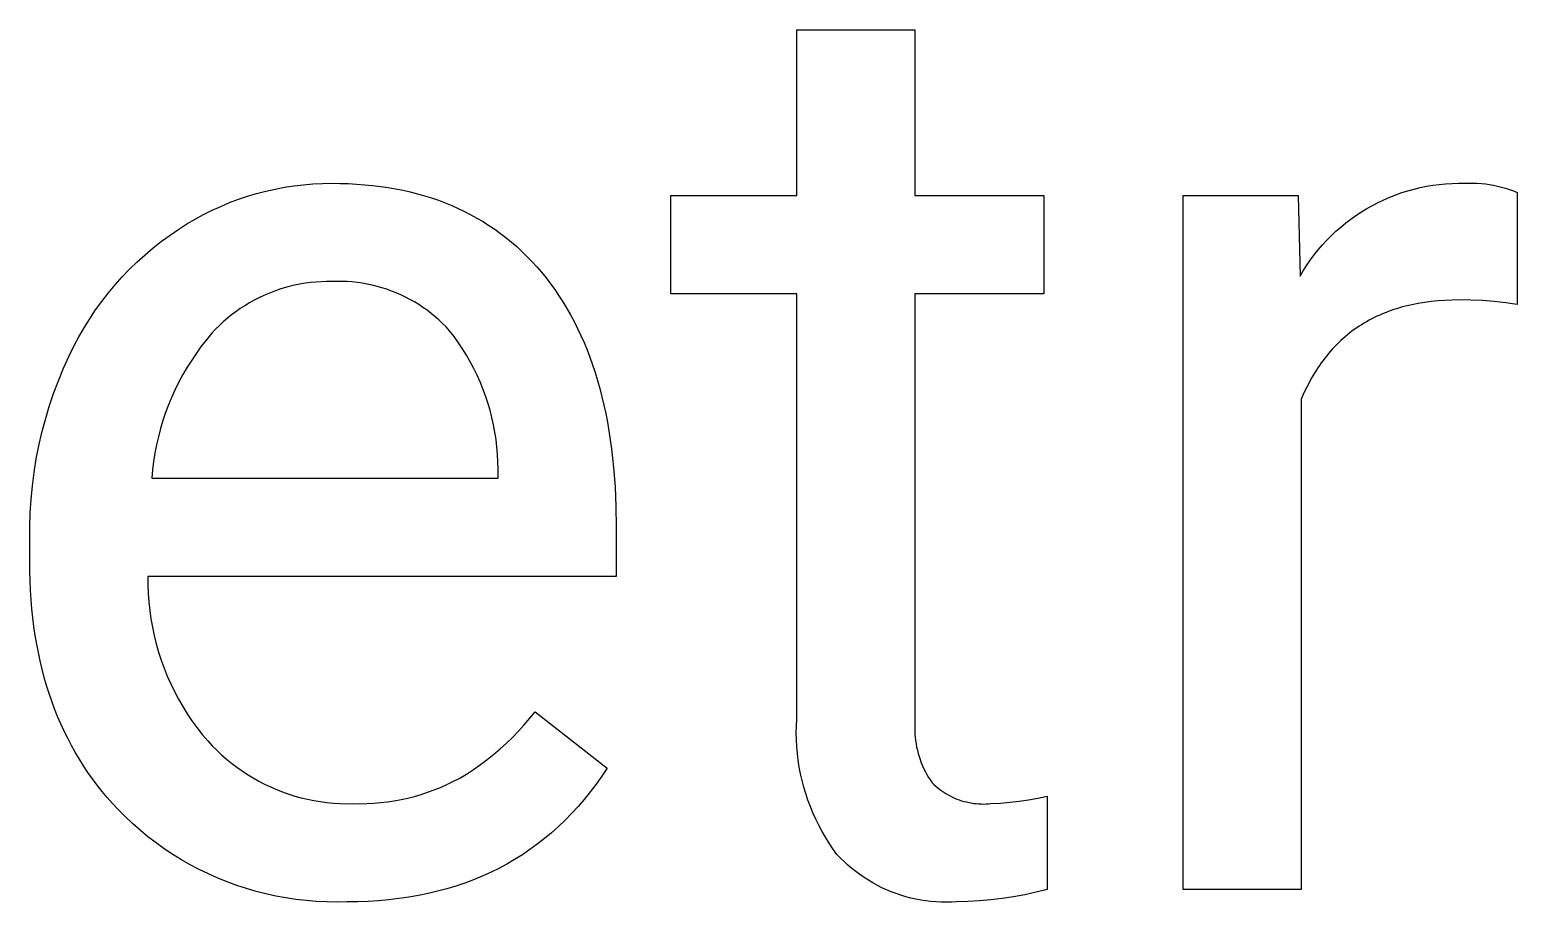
# Model space of a CAD drawing. Header units: millimetres. Extents: x 0 to 5466, y 0 to 3819.
# Drawn here: x 5228.9 to 5291.3, y 483.3 to 520 of the extents above; entities that cross this region are included whole.
import ezdxf

# ---------------------------------------------------------------- set-up
doc = ezdxf.new("R2010")
doc.units = ezdxf.units.MM
doc.header["$MEASUREMENT"] = 0
doc.layers.add('Domyślny', color=7, linetype='Continuous', true_color=0x000000)

msp = doc.modelspace()

# ---------------------------------------------------------------- linework, layer by layer
at = {"layer": 'Domyślny'}
for p, q in [((5261.081, 512.997), (5261.081, 519.956)), ((5261.081, 519.956), (5266.042, 519.956)), ((5266.042, 519.956), (5266.042, 512.997)), ((5238.035, 512.967), (5238.418, 513.082)), ((5238.418, 513.082), (5238.804, 513.183)), ((5238.804, 513.183), (5239.194, 513.271)), ((5239.194, 513.271), (5239.587, 513.346)), ((5239.587, 513.346), (5239.982, 513.406)), ((5239.982, 513.406), (5240.379, 513.453)), ((5240.379, 513.453), (5240.778, 513.487)), ((5240.778, 513.487), (5241.177, 513.506)), ((5241.177, 513.506), (5241.577, 513.512)), ((5241.577, 513.512), (5241.928, 513.508)), ((5241.928, 513.508), (5242.274, 513.498)), ((5242.274, 513.498), (5242.615, 513.479)), ((5242.615, 513.479), (5242.952, 513.454)), ((5242.952, 513.454), (5243.283, 513.421)), ((5243.283, 513.421), (5243.61, 513.381)), ((5243.61, 513.381), (5243.931, 513.333)), ((5243.931, 513.333), (5244.248, 513.279)), ((5244.248, 513.279), (5244.56, 513.217)), ((5244.56, 513.217), (5244.867, 513.147)), ((5244.867, 513.147), (5245.169, 513.071)), ((5245.169, 513.071), (5245.465, 512.987)), ((5286.214, 513.029), (5286.468, 513.119)), ((5286.468, 513.119), (5286.724, 513.2)), ((5286.724, 513.2), (5286.984, 513.271)), ((5286.984, 513.271), (5287.245, 513.334)), ((5287.245, 513.334), (5287.509, 513.387)), ((5287.509, 513.387), (5287.774, 513.431)), ((5287.774, 513.431), (5288.041, 513.466)), ((5288.041, 513.466), (5288.308, 513.492)), ((5288.308, 513.492), (5288.577, 513.508)), ((5288.577, 513.508), (5288.846, 513.515)), ((5288.846, 513.515), (5289.115, 513.512)), ((5289.115, 513.512), (5289.288, 513.518)), ((5289.288, 513.518), (5289.461, 513.519)), ((5289.461, 513.519), (5289.634, 513.513)), ((5289.634, 513.513), (5289.807, 513.501)), ((5289.807, 513.501), (5289.979, 513.483)), ((5289.979, 513.483), (5290.15, 513.46)), ((5290.15, 513.46), (5290.321, 513.43)), ((5290.321, 513.43), (5290.491, 513.394)), ((5290.491, 513.394), (5290.659, 513.353)), ((5290.659, 513.353), (5290.825, 513.306)), ((5290.825, 513.306), (5290.99, 513.253)), ((5290.99, 513.253), (5291.153, 513.194)), ((5291.153, 513.194), (5291.314, 513.13)), ((5291.314, 513.13), (5291.314, 508.426)), ((5236.549, 512.379), (5236.913, 512.545)), ((5236.913, 512.545), (5237.282, 512.699)), ((5237.282, 512.699), (5237.656, 512.839)), ((5237.656, 512.839), (5238.035, 512.967)), ((5245.465, 512.987), (5245.758, 512.896)), ((5245.758, 512.896), (5246.045, 512.797)), ((5246.045, 512.797), (5246.327, 512.691)), ((5246.327, 512.691), (5246.604, 512.578)), ((5246.604, 512.578), (5246.876, 512.458)), ((5246.876, 512.458), (5247.144, 512.33)), ((5255.801, 508.873), (5255.801, 512.997)), ((5255.801, 512.997), (5261.081, 512.997)), ((5266.042, 512.997), (5271.455, 512.997)), ((5271.455, 512.997), (5271.455, 508.873)), ((5277.295, 483.871), (5277.295, 512.997)), ((5277.295, 512.997), (5282.119, 512.997)), ((5282.119, 512.997), (5282.2, 509.614)), ((5284.772, 512.313), (5285.001, 512.453)), ((5285.001, 512.453), (5285.235, 512.585)), ((5285.235, 512.585), (5285.474, 512.709)), ((5285.474, 512.709), (5285.717, 512.824)), ((5285.717, 512.824), (5285.964, 512.931)), ((5285.964, 512.931), (5286.214, 513.029)), ((5235.496, 511.806), (5235.841, 512.009)), ((5235.841, 512.009), (5236.192, 512.2)), ((5236.192, 512.2), (5236.549, 512.379)), ((5247.144, 512.33), (5247.406, 512.195)), ((5247.406, 512.195), (5247.664, 512.053)), ((5247.664, 512.053), (5247.917, 511.903)), ((5247.917, 511.903), (5248.164, 511.747)), ((5283.906, 511.675), (5284.114, 511.846)), ((5284.114, 511.846), (5284.328, 512.009)), ((5284.328, 512.009), (5284.547, 512.165)), ((5284.547, 512.165), (5284.772, 512.313)), ((5234.431, 511.077), (5234.79, 511.34)), ((5234.79, 511.34), (5235.159, 511.591)), ((5235.159, 511.591), (5235.496, 511.806)), ((5248.164, 511.747), (5248.407, 511.582)), ((5248.407, 511.582), (5248.645, 511.411)), ((5248.645, 511.411), (5248.878, 511.232)), ((5248.878, 511.232), (5249.106, 511.046)), ((5283.32, 511.121), (5283.509, 511.312)), ((5283.509, 511.312), (5283.705, 511.497)), ((5283.705, 511.497), (5283.906, 511.675)), ((5233.74, 510.514), (5234.08, 510.801)), ((5234.08, 510.801), (5234.431, 511.077)), ((5249.106, 511.046), (5249.329, 510.853)), ((5249.329, 510.853), (5249.547, 510.652)), ((5249.547, 510.652), (5249.76, 510.444)), ((5282.795, 510.509), (5282.963, 510.719)), ((5282.963, 510.719), (5283.138, 510.923)), ((5283.138, 510.923), (5283.32, 511.121)), ((5233.089, 509.904), (5233.409, 510.215)), ((5233.409, 510.215), (5233.74, 510.514)), ((5249.76, 510.444), (5249.968, 510.229)), ((5249.968, 510.229), (5250.172, 510.007)), ((5250.172, 510.007), (5250.37, 509.777)), ((5282.337, 509.845), (5282.482, 510.072)), ((5282.482, 510.072), (5282.635, 510.293)), ((5282.635, 510.293), (5282.795, 510.509)), ((5232.483, 509.251), (5232.78, 509.583)), ((5232.78, 509.583), (5233.089, 509.904)), ((5240.449, 509.314), (5240.226, 509.276)), ((5240.674, 509.344), (5240.449, 509.314)), ((5240.899, 509.367), (5240.674, 509.344)), ((5241.124, 509.382), (5240.899, 509.367)), ((5241.35, 509.389), (5241.124, 509.382)), ((5241.577, 509.388), (5241.35, 509.389)), ((5241.789, 509.394), (5241.577, 509.388)), ((5242.002, 509.393), (5241.789, 509.394)), ((5242.214, 509.385), (5242.002, 509.393)), ((5242.426, 509.37), (5242.214, 509.385)), ((5242.637, 509.347), (5242.426, 509.37)), ((5242.848, 509.317), (5242.637, 509.347)), ((5243.057, 509.28), (5242.848, 509.317)), ((5250.37, 509.777), (5250.563, 509.54)), ((5250.563, 509.54), (5250.75, 509.297)), ((5282.2, 509.614), (5282.337, 509.845)), ((5231.923, 508.558), (5232.197, 508.909)), ((5232.197, 508.909), (5232.483, 509.251)), ((5238.515, 508.707), (5238.314, 508.603)), ((5238.719, 508.803), (5238.515, 508.707)), ((5238.927, 508.892), (5238.719, 508.803)), ((5239.138, 508.975), (5238.927, 508.892)), ((5239.351, 509.05), (5239.138, 508.975)), ((5239.567, 509.118), (5239.351, 509.05)), ((5239.785, 509.178), (5239.567, 509.118)), ((5240.005, 509.231), (5239.785, 509.178)), ((5240.226, 509.276), (5240.005, 509.231)), ((5243.265, 509.236), (5243.057, 509.28)), ((5243.471, 509.185), (5243.265, 509.236)), ((5243.676, 509.127), (5243.471, 509.185)), ((5243.878, 509.062), (5243.676, 509.127)), ((5244.078, 508.99), (5243.878, 509.062)), ((5244.276, 508.912), (5244.078, 508.99)), ((5244.471, 508.826), (5244.276, 508.912)), ((5244.662, 508.734), (5244.471, 508.826)), ((5244.851, 508.636), (5244.662, 508.734)), ((5250.75, 509.297), (5250.93, 509.048)), ((5250.93, 509.048), (5251.105, 508.793)), ((5251.105, 508.793), (5251.273, 508.531)), ((5261.081, 508.873), (5255.801, 508.873)), ((5261.081, 491.02), (5261.081, 508.873)), ((5271.455, 508.873), (5266.042, 508.873)), ((5266.042, 508.873), (5266.042, 490.951)), ((5231.412, 507.827), (5231.661, 508.197)), ((5231.661, 508.197), (5231.923, 508.558)), ((5237.548, 508.123), (5237.367, 507.987)), ((5237.733, 508.253), (5237.548, 508.123)), ((5237.923, 508.376), (5237.733, 508.253)), ((5238.116, 508.493), (5237.923, 508.376)), ((5238.314, 508.603), (5238.116, 508.493)), ((5245.036, 508.531), (5244.851, 508.636)), ((5245.217, 508.421), (5245.036, 508.531)), ((5245.395, 508.304), (5245.217, 508.421)), ((5245.568, 508.181), (5245.395, 508.304)), ((5245.737, 508.052), (5245.568, 508.181)), ((5251.273, 508.531), (5251.436, 508.263)), ((5251.436, 508.263), (5251.592, 507.989)), ((5285.772, 508.078), (5285.656, 508.03)), ((5285.89, 508.124), (5285.772, 508.078)), ((5286.01, 508.167), (5285.89, 508.124)), ((5286.131, 508.209), (5286.01, 508.167)), ((5286.253, 508.249), (5286.131, 508.209)), ((5286.378, 508.286), (5286.253, 508.249)), ((5286.503, 508.322), (5286.378, 508.286)), ((5286.63, 508.355), (5286.503, 508.322)), ((5286.759, 508.387), (5286.63, 508.355)), ((5286.889, 508.416), (5286.759, 508.387)), ((5287.154, 508.469), (5286.889, 508.416)), ((5287.426, 508.513), (5287.154, 508.469)), ((5287.703, 508.55), (5287.426, 508.513)), ((5287.986, 508.578), (5287.703, 508.55)), ((5288.276, 508.599), (5287.986, 508.578)), ((5288.571, 508.611), (5288.276, 508.599)), ((5288.873, 508.615), (5288.571, 508.611)), ((5289.363, 508.61), (5288.873, 508.615)), ((5289.853, 508.588), (5289.363, 508.61)), ((5290.341, 508.55), (5289.853, 508.588)), ((5290.829, 508.496), (5290.341, 508.55)), ((5291.314, 508.426), (5290.829, 508.496)), ((5230.953, 507.063), (5231.176, 507.449)), ((5231.176, 507.449), (5231.412, 507.827)), ((5236.854, 507.543), (5236.693, 507.384)), ((5237.02, 507.697), (5236.854, 507.543)), ((5237.191, 507.845), (5237.02, 507.697)), ((5237.367, 507.987), (5237.191, 507.845)), ((5245.902, 507.917), (5245.737, 508.052)), ((5246.062, 507.778), (5245.902, 507.917)), ((5246.217, 507.632), (5246.062, 507.778)), ((5246.367, 507.482), (5246.217, 507.632)), ((5246.512, 507.326), (5246.367, 507.482)), ((5251.592, 507.989), (5251.742, 507.708)), ((5251.742, 507.708), (5251.886, 507.421)), ((5284.576, 507.442), (5284.476, 507.372)), ((5284.677, 507.51), (5284.576, 507.442)), ((5284.779, 507.576), (5284.677, 507.51)), ((5284.884, 507.64), (5284.779, 507.576)), ((5284.989, 507.702), (5284.884, 507.64)), ((5285.097, 507.762), (5284.989, 507.702)), ((5285.205, 507.819), (5285.097, 507.762)), ((5285.316, 507.875), (5285.205, 507.819)), ((5285.428, 507.929), (5285.316, 507.875)), ((5285.541, 507.981), (5285.428, 507.929)), ((5285.656, 508.03), (5285.541, 507.981)), ((5230.743, 506.67), (5230.953, 507.063)), ((5236.313, 506.949), (5236.096, 506.671)), ((5236.538, 507.219), (5236.313, 506.949)), ((5236.693, 507.384), (5236.538, 507.219)), ((5246.704, 507.077), (5246.512, 507.326)), ((5246.887, 506.822), (5246.704, 507.077)), ((5247.061, 506.561), (5246.887, 506.822)), ((5251.886, 507.421), (5252.023, 507.128)), ((5252.023, 507.128), (5252.155, 506.828)), ((5252.155, 506.828), (5252.281, 506.523)), ((5283.821, 506.825), (5283.734, 506.739)), ((5283.91, 506.909), (5283.821, 506.825)), ((5284.001, 506.991), (5283.91, 506.909)), ((5284.093, 507.072), (5284.001, 506.991)), ((5284.186, 507.15), (5284.093, 507.072)), ((5284.281, 507.226), (5284.186, 507.15)), ((5284.378, 507.3), (5284.281, 507.226)), ((5284.476, 507.372), (5284.378, 507.3)), ((5230.315, 505.75), (5230.548, 506.269)), ((5230.548, 506.269), (5230.743, 506.67)), ((5235.889, 506.386), (5235.692, 506.094)), ((5236.096, 506.671), (5235.889, 506.386)), ((5247.227, 506.295), (5247.061, 506.561)), ((5247.383, 506.022), (5247.227, 506.295)), ((5252.281, 506.523), (5252.4, 506.21)), ((5252.4, 506.21), (5252.513, 505.892)), ((5283.32, 506.277), (5283.242, 506.179)), ((5283.4, 506.373), (5283.32, 506.277)), ((5283.481, 506.468), (5283.4, 506.373)), ((5283.564, 506.56), (5283.481, 506.468)), ((5283.648, 506.65), (5283.564, 506.56)), ((5283.734, 506.739), (5283.648, 506.65)), ((5230.099, 505.223), (5230.315, 505.75)), ((5235.505, 505.796), (5235.327, 505.491)), ((5235.692, 506.094), (5235.505, 505.796)), ((5247.53, 505.745), (5247.383, 506.022)), ((5247.668, 505.463), (5247.53, 505.745)), ((5252.513, 505.892), (5252.621, 505.567)), ((5282.874, 505.656), (5282.805, 505.545)), ((5282.944, 505.765), (5282.874, 505.656)), ((5283.016, 505.871), (5282.944, 505.765)), ((5283.09, 505.976), (5283.016, 505.871)), ((5283.165, 506.078), (5283.09, 505.976)), ((5283.242, 506.179), (5283.165, 506.078)), ((5229.9, 504.69), (5230.099, 505.223)), ((5235.16, 505.181), (5235.004, 504.865)), ((5235.327, 505.491), (5235.16, 505.181)), ((5247.796, 505.177), (5247.668, 505.463)), ((5247.915, 504.886), (5247.796, 505.177)), ((5252.621, 505.567), (5252.722, 505.237)), ((5252.722, 505.237), (5252.816, 504.899)), ((5282.482, 504.962), (5282.364, 504.714)), ((5282.607, 505.201), (5282.482, 504.962)), ((5282.671, 505.318), (5282.607, 505.201)), ((5282.737, 505.433), (5282.671, 505.318)), ((5282.805, 505.545), (5282.737, 505.433)), ((5229.719, 504.15), (5229.9, 504.69)), ((5234.858, 504.545), (5234.723, 504.219)), ((5235.004, 504.865), (5234.858, 504.545)), ((5248.024, 504.591), (5247.915, 504.886)), ((5248.122, 504.293), (5248.024, 504.591)), ((5252.816, 504.899), (5252.905, 504.556)), ((5252.905, 504.556), (5252.988, 504.206)), ((5282.364, 504.714), (5282.252, 504.459)), ((5282.252, 504.459), (5282.252, 483.871)), ((5229.555, 503.605), (5229.719, 504.15)), ((5234.599, 503.889), (5234.486, 503.556)), ((5234.723, 504.219), (5234.599, 503.889)), ((5248.211, 503.992), (5248.122, 504.293)), ((5248.29, 503.688), (5248.211, 503.992)), ((5252.988, 504.206), (5253.064, 503.85)), ((5253.064, 503.85), (5253.135, 503.488)), ((5229.409, 503.055), (5229.555, 503.605)), ((5234.385, 503.218), (5234.295, 502.878)), ((5234.486, 503.556), (5234.385, 503.218)), ((5248.358, 503.382), (5248.29, 503.688)), ((5248.416, 503.073), (5248.358, 503.382)), ((5248.463, 502.763), (5248.416, 503.073)), ((5253.135, 503.488), (5253.199, 503.119)), ((5253.199, 503.119), (5253.257, 502.744)), ((5229.171, 501.942), (5229.281, 502.5)), ((5229.281, 502.5), (5229.409, 503.055)), ((5234.216, 502.534), (5234.149, 502.189)), ((5234.295, 502.878), (5234.216, 502.534)), ((5248.5, 502.451), (5248.463, 502.763)), ((5248.526, 502.138), (5248.5, 502.451)), ((5253.257, 502.744), (5253.309, 502.363)), ((5229.08, 501.38), (5229.171, 501.942)), ((5234.093, 501.841), (5234.049, 501.491)), ((5234.149, 502.189), (5234.093, 501.841)), ((5248.542, 501.825), (5248.526, 502.138)), ((5248.548, 501.511), (5248.542, 501.825)), ((5253.309, 502.363), (5253.395, 501.581)), ((5229.007, 500.815), (5229.08, 501.38)), ((5234.049, 501.491), (5234.017, 501.14)), ((5248.548, 501.14), (5248.548, 501.511)), ((5253.395, 501.581), (5253.456, 500.775)), ((5228.952, 500.249), (5229.007, 500.815)), ((5234.017, 501.14), (5248.548, 501.14)), ((5253.456, 500.775), (5253.493, 499.943)), ((5228.916, 499.681), (5228.952, 500.249)), ((5228.898, 499.112), (5228.916, 499.681)), ((5253.493, 499.943), (5253.505, 499.086)), ((5228.899, 498.543), (5228.898, 499.112)), ((5253.505, 499.086), (5253.505, 497.016)), ((5228.899, 497.628), (5228.899, 498.543)), ((5228.902, 497.224), (5228.899, 497.628)), ((5228.913, 496.826), (5228.902, 497.224)), ((5253.505, 497.016), (5233.856, 497.016)), ((5233.856, 497.016), (5233.856, 496.659)), ((5228.931, 496.432), (5228.913, 496.826)), ((5228.956, 496.043), (5228.931, 496.432)), ((5233.856, 496.659), (5233.868, 496.301)), ((5233.868, 496.301), (5233.893, 495.944)), ((5228.989, 495.66), (5228.956, 496.043)), ((5229.029, 495.282), (5228.989, 495.66)), ((5233.893, 495.944), (5233.931, 495.588)), ((5233.931, 495.588), (5233.98, 495.234)), ((5229.076, 494.908), (5229.029, 495.282)), ((5233.98, 495.234), (5234.042, 494.882)), ((5229.13, 494.54), (5229.076, 494.908)), ((5229.191, 494.177), (5229.13, 494.54)), ((5234.042, 494.882), (5234.116, 494.532)), ((5234.116, 494.532), (5234.203, 494.184)), ((5229.26, 493.819), (5229.191, 494.177)), ((5229.336, 493.466), (5229.26, 493.819)), ((5234.203, 494.184), (5234.301, 493.841)), ((5234.301, 493.841), (5234.412, 493.5)), ((5229.419, 493.119), (5229.336, 493.466)), ((5229.509, 492.776), (5229.419, 493.119)), ((5234.412, 493.5), (5234.534, 493.164)), ((5234.534, 493.164), (5234.668, 492.832)), ((5229.607, 492.439), (5229.509, 492.776)), ((5234.668, 492.832), (5234.813, 492.505)), ((5234.813, 492.505), (5234.97, 492.184)), ((5229.711, 492.106), (5229.607, 492.439)), ((5229.823, 491.779), (5229.711, 492.106)), ((5234.97, 492.184), (5235.137, 491.868)), ((5235.137, 491.868), (5235.316, 491.558)), ((5229.943, 491.457), (5229.823, 491.779)), ((5230.069, 491.14), (5229.943, 491.457)), ((5235.316, 491.558), (5235.505, 491.254)), ((5235.505, 491.254), (5235.705, 490.957)), ((5249.88, 491.06), (5250.102, 491.338)), ((5250.102, 491.338), (5253.131, 488.974)), ((5230.203, 490.828), (5230.069, 491.14)), ((5230.344, 490.522), (5230.203, 490.828)), ((5235.705, 490.957), (5235.915, 490.668)), ((5235.915, 490.668), (5236.135, 490.386)), ((5249.41, 490.526), (5249.649, 490.789)), ((5249.649, 490.789), (5249.88, 491.06)), ((5261.063, 490.445), (5261.067, 490.732)), ((5261.067, 490.732), (5261.081, 491.02)), ((5266.035, 490.814), (5266.031, 490.676)), ((5266.031, 490.676), (5266.033, 490.538)), ((5266.042, 490.951), (5266.035, 490.814)), ((5230.492, 490.22), (5230.344, 490.522)), ((5230.647, 489.924), (5230.492, 490.22)), ((5236.135, 490.386), (5236.365, 490.111)), ((5236.365, 490.111), (5236.551, 489.91)), ((5248.643, 489.783), (5248.906, 490.023)), ((5248.906, 490.023), (5249.162, 490.27)), ((5249.162, 490.27), (5249.41, 490.526)), ((5261.069, 490.157), (5261.063, 490.445)), ((5261.084, 489.87), (5261.069, 490.157)), ((5266.033, 490.538), (5266.04, 490.4)), ((5266.04, 490.4), (5266.051, 490.263)), ((5266.051, 490.263), (5266.067, 490.126)), ((5266.067, 490.126), (5266.087, 489.99)), ((5266.087, 489.99), (5266.112, 489.854)), ((5230.81, 489.632), (5230.647, 489.924)), ((5230.979, 489.346), (5230.81, 489.632)), ((5231.156, 489.065), (5230.979, 489.346)), ((5236.551, 489.91), (5236.744, 489.716)), ((5236.744, 489.716), (5236.944, 489.528)), ((5236.944, 489.528), (5237.15, 489.347)), ((5237.15, 489.347), (5237.362, 489.173)), ((5248.093, 489.331), (5248.371, 489.553)), ((5248.371, 489.553), (5248.643, 489.783)), ((5261.109, 489.583), (5261.084, 489.87)), ((5261.144, 489.298), (5261.109, 489.583)), ((5266.112, 489.854), (5266.142, 489.72)), ((5266.142, 489.72), (5266.177, 489.586)), ((5266.177, 489.586), (5266.216, 489.454)), ((5266.216, 489.454), (5266.26, 489.324)), ((5231.341, 488.789), (5231.156, 489.065)), ((5231.532, 488.518), (5231.341, 488.789)), ((5237.362, 489.173), (5237.581, 489.007)), ((5237.581, 489.007), (5237.804, 488.849)), ((5237.804, 488.849), (5238.033, 488.698)), ((5246.913, 488.537), (5247.217, 488.721)), ((5247.217, 488.721), (5247.516, 488.915)), ((5247.516, 488.915), (5247.808, 489.119)), ((5247.808, 489.119), (5248.093, 489.331)), ((5253.131, 488.974), (5252.899, 488.628)), ((5261.188, 489.014), (5261.144, 489.298)), ((5261.242, 488.731), (5261.188, 489.014)), ((5261.306, 488.451), (5261.242, 488.731)), ((5266.26, 489.324), (5266.308, 489.194)), ((5266.308, 489.194), (5266.361, 489.067)), ((5266.361, 489.067), (5266.418, 488.942)), ((5266.418, 488.942), (5266.479, 488.818)), ((5266.479, 488.818), (5266.544, 488.697)), ((5231.731, 488.252), (5231.532, 488.518)), ((5231.937, 487.991), (5231.731, 488.252)), ((5238.033, 488.698), (5238.268, 488.556)), ((5238.268, 488.556), (5238.507, 488.422)), ((5238.507, 488.422), (5238.75, 488.296)), ((5238.75, 488.296), (5238.998, 488.178)), ((5238.998, 488.178), (5239.25, 488.07)), ((5245.863, 488.053), (5246.131, 488.161)), ((5246.131, 488.161), (5246.396, 488.278)), ((5246.396, 488.278), (5246.656, 488.403)), ((5246.656, 488.403), (5246.913, 488.537)), ((5252.661, 488.293), (5252.415, 487.97)), ((5252.899, 488.628), (5252.661, 488.293)), ((5261.378, 488.172), (5261.306, 488.451)), ((5261.461, 487.897), (5261.378, 488.172)), ((5266.544, 488.697), (5266.614, 488.578)), ((5266.614, 488.578), (5266.688, 488.461)), ((5266.688, 488.461), (5266.765, 488.348)), ((5266.765, 488.348), (5266.84, 488.276)), ((5266.84, 488.276), (5266.918, 488.206)), ((5266.918, 488.206), (5266.998, 488.14)), ((5266.998, 488.14), (5267.08, 488.076)), ((5232.15, 487.736), (5231.937, 487.991)), ((5232.37, 487.485), (5232.15, 487.736)), ((5232.598, 487.24), (5232.37, 487.485)), ((5239.25, 488.07), (5239.505, 487.97)), ((5239.505, 487.97), (5239.764, 487.879)), ((5239.764, 487.879), (5240.026, 487.797)), ((5240.026, 487.797), (5240.29, 487.724)), ((5240.29, 487.724), (5240.557, 487.661)), ((5240.557, 487.661), (5240.825, 487.607)), ((5240.825, 487.607), (5241.096, 487.562)), ((5241.096, 487.562), (5241.368, 487.526)), ((5241.368, 487.526), (5241.641, 487.5)), ((5241.641, 487.5), (5241.914, 487.484)), ((5241.914, 487.484), (5242.188, 487.477)), ((5242.188, 487.477), (5242.463, 487.48)), ((5242.463, 487.48), (5242.752, 487.475)), ((5242.752, 487.475), (5243.041, 487.481)), ((5243.041, 487.481), (5243.33, 487.495)), ((5243.33, 487.495), (5243.618, 487.52)), ((5243.618, 487.52), (5243.905, 487.554)), ((5243.905, 487.554), (5244.191, 487.597)), ((5244.191, 487.597), (5244.476, 487.65)), ((5244.476, 487.65), (5244.758, 487.712)), ((5244.758, 487.712), (5245.038, 487.784)), ((5245.038, 487.784), (5245.316, 487.864)), ((5245.316, 487.864), (5245.591, 487.954)), ((5245.591, 487.954), (5245.863, 488.053)), ((5252.163, 487.657), (5251.903, 487.355)), ((5252.415, 487.97), (5252.163, 487.657)), ((5261.552, 487.624), (5261.461, 487.897)), ((5261.653, 487.355), (5261.552, 487.624)), ((5267.08, 488.076), (5267.164, 488.015)), ((5267.164, 488.015), (5267.25, 487.957)), ((5267.25, 487.957), (5267.338, 487.902)), ((5267.338, 487.902), (5267.428, 487.849)), ((5267.428, 487.849), (5267.519, 487.8)), ((5267.519, 487.8), (5267.613, 487.755)), ((5267.613, 487.755), (5267.707, 487.712)), ((5267.707, 487.712), (5267.804, 487.672)), ((5267.804, 487.672), (5267.901, 487.636)), ((5267.901, 487.636), (5268, 487.603)), ((5268, 487.603), (5268.099, 487.574)), ((5268.099, 487.574), (5268.2, 487.548)), ((5268.2, 487.548), (5268.301, 487.525)), ((5268.301, 487.525), (5268.404, 487.506)), ((5268.404, 487.506), (5268.506, 487.491)), ((5268.506, 487.491), (5268.609, 487.478)), ((5268.609, 487.478), (5268.713, 487.47)), ((5268.713, 487.47), (5268.817, 487.465)), ((5269.025, 487.465), (5269.128, 487.471)), ((5269.128, 487.471), (5269.232, 487.48)), ((5269.232, 487.48), (5269.628, 487.5)), ((5269.628, 487.5), (5270.024, 487.534)), ((5270.024, 487.534), (5270.418, 487.581)), ((5270.418, 487.581), (5270.81, 487.64)), ((5270.81, 487.64), (5271.2, 487.713)), ((5271.2, 487.713), (5271.588, 487.798)), ((5271.588, 487.798), (5271.588, 483.879)), ((5232.898, 486.937), (5232.598, 487.24)), ((5233.209, 486.645), (5232.898, 486.937)), ((5251.636, 487.065), (5251.362, 486.785)), ((5251.903, 487.355), (5251.636, 487.065)), ((5261.762, 487.089), (5261.653, 487.355)), ((5261.881, 486.827), (5261.762, 487.089)), ((5268.817, 487.465), (5268.921, 487.463)), ((5268.921, 487.463), (5269.025, 487.465)), ((5233.529, 486.363), (5233.209, 486.645)), ((5233.859, 486.092), (5233.529, 486.363)), ((5250.792, 486.258), (5250.497, 486.011)), ((5251.081, 486.516), (5250.792, 486.258)), ((5251.362, 486.785), (5251.081, 486.516)), ((5262.008, 486.569), (5261.881, 486.827)), ((5262.144, 486.315), (5262.008, 486.569)), ((5262.288, 486.066), (5262.144, 486.315)), ((5234.198, 485.832), (5233.859, 486.092)), ((5234.545, 485.584), (5234.198, 485.832)), ((5250.194, 485.775), (5249.885, 485.55)), ((5250.497, 486.011), (5250.194, 485.775)), ((5262.441, 485.823), (5262.288, 486.066)), ((5262.601, 485.584), (5262.441, 485.823)), ((5234.9, 485.348), (5234.545, 485.584)), ((5235.263, 485.124), (5234.9, 485.348)), ((5235.634, 484.912), (5235.263, 485.124)), ((5249.244, 485.133), (5248.913, 484.941)), ((5249.568, 485.336), (5249.244, 485.133)), ((5249.885, 485.55), (5249.568, 485.336)), ((5262.77, 485.351), (5262.601, 485.584)), ((5262.918, 485.196), (5262.77, 485.351)), ((5263.071, 485.045), (5262.918, 485.196)), ((5263.229, 484.9), (5263.071, 485.045)), ((5236.011, 484.713), (5235.634, 484.912)), ((5236.395, 484.526), (5236.011, 484.713)), ((5236.785, 484.353), (5236.395, 484.526)), ((5237.18, 484.193), (5236.785, 484.353)), ((5247.877, 484.431), (5247.518, 484.283)), ((5248.23, 484.59), (5247.877, 484.431)), ((5248.575, 484.76), (5248.23, 484.59)), ((5248.913, 484.941), (5248.575, 484.76)), ((5263.392, 484.76), (5263.229, 484.9)), ((5263.56, 484.626), (5263.392, 484.76)), ((5263.732, 484.498), (5263.56, 484.626)), ((5263.909, 484.377), (5263.732, 484.498)), ((5264.09, 484.261), (5263.909, 484.377)), ((5237.581, 484.046), (5237.18, 484.193)), ((5237.986, 483.913), (5237.581, 484.046)), ((5238.396, 483.794), (5237.986, 483.913)), ((5238.81, 483.689), (5238.396, 483.794)), ((5246.009, 483.8), (5245.614, 483.707)), ((5246.397, 483.904), (5246.009, 483.8)), ((5246.778, 484.02), (5246.397, 483.904)), ((5247.151, 484.146), (5246.778, 484.02)), ((5247.518, 484.283), (5247.151, 484.146)), ((5264.274, 484.151), (5264.09, 484.261)), ((5264.463, 484.049), (5264.274, 484.151)), ((5264.655, 483.952), (5264.463, 484.049)), ((5264.85, 483.863), (5264.655, 483.952)), ((5265.048, 483.78), (5264.85, 483.863)), ((5265.248, 483.704), (5265.048, 483.78)), ((5271.122, 483.759), (5270.651, 483.655)), ((5271.588, 483.879), (5271.122, 483.759)), ((5282.252, 483.871), (5277.295, 483.871)), ((5239.226, 483.597), (5238.81, 483.689)), ((5239.646, 483.52), (5239.226, 483.597)), ((5240.068, 483.457), (5239.646, 483.52)), ((5240.492, 483.408), (5240.068, 483.457)), ((5240.917, 483.373), (5240.492, 483.408)), ((5241.343, 483.353), (5240.917, 483.373)), ((5241.77, 483.347), (5241.343, 483.353)), ((5242.197, 483.356), (5241.77, 483.347)), ((5242.649, 483.361), (5242.197, 483.356)), ((5243.094, 483.378), (5242.649, 483.361)), ((5243.531, 483.405), (5243.094, 483.378)), ((5243.962, 483.443), (5243.531, 483.405)), ((5244.386, 483.493), (5243.962, 483.443)), ((5244.802, 483.553), (5244.386, 483.493)), ((5245.211, 483.625), (5244.802, 483.553)), ((5245.614, 483.707), (5245.211, 483.625)), ((5265.452, 483.635), (5265.248, 483.704)), ((5265.657, 483.573), (5265.452, 483.635)), ((5265.865, 483.518), (5265.657, 483.573)), ((5266.074, 483.471), (5265.865, 483.518)), ((5266.285, 483.431), (5266.074, 483.471)), ((5266.497, 483.398), (5266.285, 483.431)), ((5266.71, 483.372), (5266.497, 483.398)), ((5266.924, 483.354), (5266.71, 483.372)), ((5267.139, 483.343), (5266.924, 483.354)), ((5267.353, 483.34), (5267.139, 483.343)), ((5267.568, 483.344), (5267.353, 483.34)), ((5267.782, 483.356), (5267.568, 483.344)), ((5268.264, 483.366), (5267.782, 483.356)), ((5268.744, 483.393), (5268.264, 483.366)), ((5269.224, 483.435), (5268.744, 483.393)), ((5269.702, 483.492), (5269.224, 483.435)), ((5270.178, 483.566), (5269.702, 483.492)), ((5270.651, 483.655), (5270.178, 483.566))]:
    msp.add_line(p, q, dxfattribs=at)

doc.saveas('drawing.dxf')
